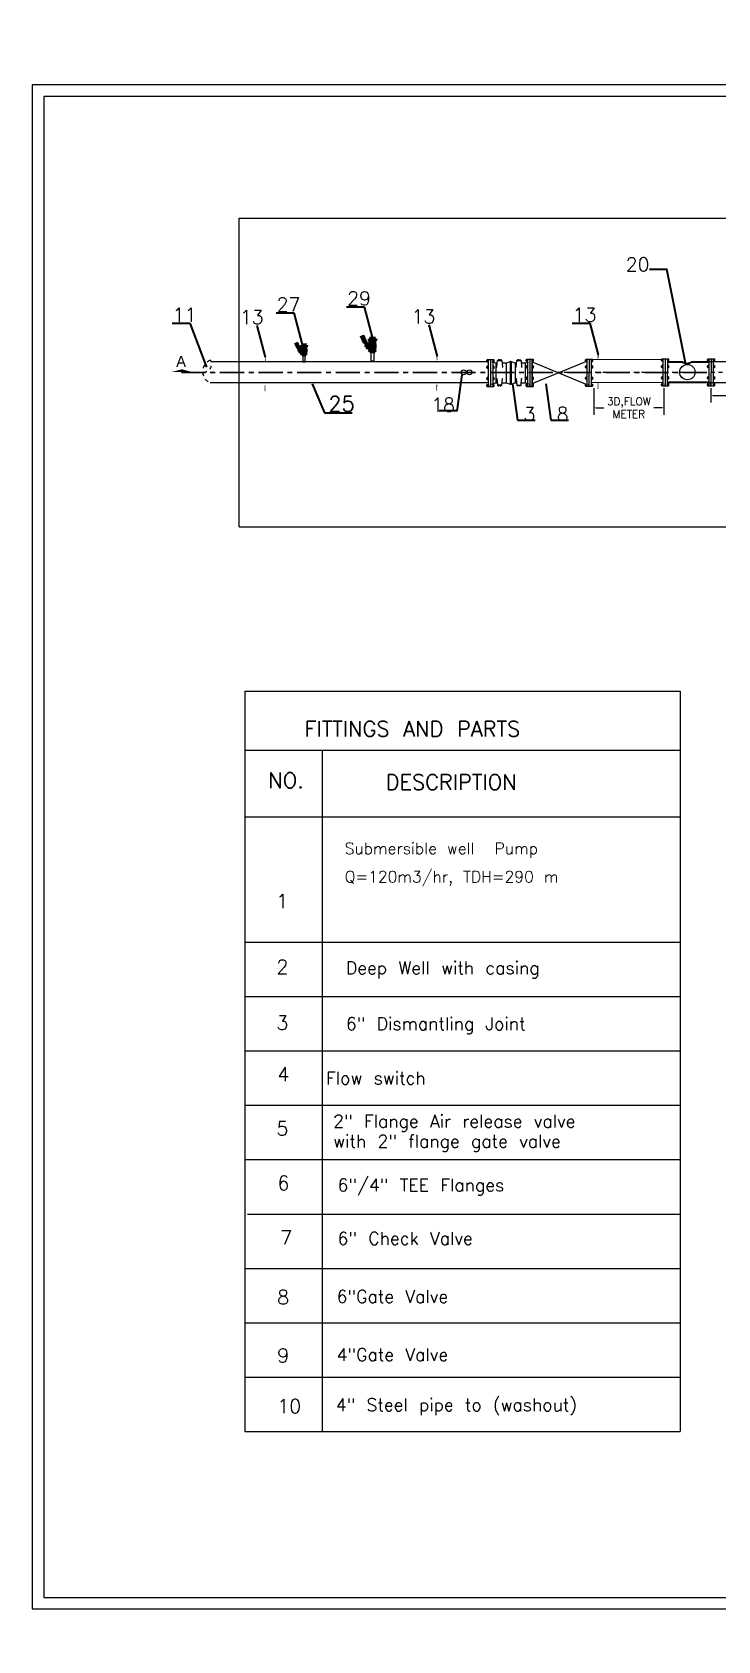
# Model space of a CAD drawing. Header units: inches. Extents: x 191440 to 383551, y 141411 to 284946.
# Drawn here: x 191647.35 to 191665.11, y 141573.4 to 141615.09 of the extents above; entities that cross this region are included whole.
import ezdxf

# ---------------------------------------------------------------- set-up
doc = ezdxf.new("R2010")
doc.units = ezdxf.units.IN
doc.header["$MEASUREMENT"] = 0
doc.header["$PDMODE"] = 3
doc.header["$PDSIZE"] = 0.1
for name, pattern in [('AUSGEZOGEN', [0]), ('CENTER', [2, 1.25, -0.25, 0.25, -0.25]), ('DASHDOT', [1, 0.5, -0.25, 0, -0.25]), ('DGN Style 3', [426.72, 304.8, -121.92]), ('HIDDEN', [9.525, 6.35, -3.175])]:
    doc.linetypes.add(name, pattern=pattern)
for name, color, linetype in [('ARMATURE', 2, 'Continuous'), ('PIPE', 7, 'AUSGEZOGEN'), ('Sanitary', 6, 'Continuous'), ('VP', 7, 'Continuous')]:
    doc.layers.add(name, color=color, linetype=linetype)
for name, color, linetype, lineweight in [('P', 250, 'Continuous', 100), ('P-TW', 5, 'Continuous', 35), ('PIPING', 40, 'Continuous', 30), ('WB-SJ3-M-SECTA - P-TW', 7, 'Continuous', 35)]:
    doc.layers.add(name, color=color, linetype=linetype, lineweight=lineweight)
doc.styles.add('ROMANS', font='romans', dxfattribs={"height": 1})
doc.styles.add('SHAHER', font='simpfxo.ttf', dxfattribs={"height": 3.175})
doc.styles.get("Standard").update_dxf_attribs({"font": 'txt.shx', "height": 0.2})
doc.dimstyles.new('osama', dxfattribs={"dimtxt": 50, "dimasz": 45, "dimexe": 0.18, "dimexo": 0.0625, "dimgap": 0.2, "dimtad": 0, "dimdec": 0, "dimzin": 0, "dimdsep": 46, "dimtxsty": 'ROMANS', "dimcen": 0, "dimse1": 1, "dimse2": 1, "dimclrd": 3, "dimclre": 3, "dimclrt": 5, "dimadec": 0, "dimazin": 0, "dimtfac": 0.6, "dimtdec": 0, "dimtmove": 2, "dimatfit": 3, "dimfxl": 1, "dimtolj": 1, "dimtzin": 0, "dimarcsym": 0})
doc.dimstyles.get("Standard").update_dxf_attribs({"dimtxt": 0.18, "dimasz": 0.18, "dimexe": 0.18, "dimexo": 0.0625, "dimgap": 0.09, "dimtad": 0, "dimtih": 1, "dimtoh": 1, "dimdec": 4, "dimzin": 0, "dimdsep": 46, "dimtxsty": 'Standard', "dimcen": 0.09, "dimadec": 0, "dimazin": 0, "dimtfac": 1, "dimtdec": 4, "dimtofl": 0, "dimtmove": 0, "dimatfit": 3, "dimfxl": 1, "dimtolj": 1, "dimtzin": 0, "dimarcsym": 0})

# ---------------------------------------------------------------- blocks, each defined once
blk = doc.blocks.new('FLANGE')
h = blk.add_hatch(color=256)
h.dxf.hatch_style = 1
h.paths.add_polyline_path([(2834.857, 2262.325), (2834.864, 2262.325), (2834.864, 2262.318), (2834.857, 2262.318)])
h.paths.add_polyline_path([(2834.857, 2262.273), (2834.857, 2262.28), (2834.864, 2262.28), (2834.864, 2262.273)])
h.paths.add_polyline_path([(2834.857, 2262.393), (2834.857, 2262.4), (2834.864, 2262.4), (2834.864, 2262.393)])
h.paths.add_polyline_path([(2834.857, 2262.438), (2834.857, 2262.445), (2834.864, 2262.445), (2834.864, 2262.438)])
h = blk.add_hatch(color=256)
h.dxf.hatch_style = 1
h.paths.add_polyline_path([(2834.894, 2262.269), (2834.894, 2262.273), (2834.902, 2262.273), (2834.902, 2262.269)])
h.paths.add_polyline_path([(2834.894, 2262.28), (2834.894, 2262.284), (2834.902, 2262.284), (2834.902, 2262.28)])
h.paths.add_polyline_path([(2834.894, 2262.314), (2834.894, 2262.318), (2834.902, 2262.318), (2834.902, 2262.314)])
h.paths.add_polyline_path([(2834.902, 2262.329), (2834.902, 2262.325), (2834.894, 2262.325), (2834.894, 2262.329)])
h.paths.add_polyline_path([(2834.902, 2262.393), (2834.902, 2262.389), (2834.894, 2262.389), (2834.894, 2262.393)])
h.paths.add_polyline_path([(2834.894, 2262.4), (2834.894, 2262.404), (2834.902, 2262.404), (2834.902, 2262.4)])
h.paths.add_polyline_path([(2834.902, 2262.438), (2834.902, 2262.434), (2834.894, 2262.434), (2834.894, 2262.438)])
h.paths.add_polyline_path([(2834.902, 2262.449), (2834.902, 2262.445), (2834.894, 2262.445), (2834.894, 2262.449)])
for p, q in [((2834.853, 2262.445), (2834.853, 2262.438)), ((2834.853, 2262.445), (2834.864, 2262.445)), ((2834.853, 2262.438), (2834.864, 2262.438)), ((2834.853, 2262.4), (2834.853, 2262.393)), ((2834.864, 2262.4), (2834.853, 2262.4)), ((2834.864, 2262.393), (2834.853, 2262.393)), ((2834.857, 2262.449), (2834.857, 2262.434)), ((2834.857, 2262.449), (2834.864, 2262.449)), ((2834.857, 2262.434), (2834.864, 2262.434)), ((2834.857, 2262.404), (2834.857, 2262.389)), ((2834.864, 2262.404), (2834.857, 2262.404)), ((2834.864, 2262.389), (2834.857, 2262.389)), ((2834.864, 2262.449), (2834.864, 2262.269)), ((2834.864, 2262.449), (2834.879, 2262.449)), ((2834.879, 2262.449), (2834.879, 2262.269)), ((2834.879, 2262.449), (2834.879, 2262.269)), ((2834.879, 2262.449), (2834.894, 2262.449)), ((2834.894, 2262.449), (2834.894, 2262.269)), ((2834.894, 2262.449), (2834.902, 2262.449)), ((2834.894, 2262.445), (2834.902, 2262.445)), ((2834.894, 2262.438), (2834.902, 2262.438)), ((2834.894, 2262.434), (2834.902, 2262.434)), ((2834.902, 2262.404), (2834.894, 2262.404)), ((2834.902, 2262.4), (2834.894, 2262.4)), ((2834.902, 2262.393), (2834.894, 2262.393)), ((2834.902, 2262.389), (2834.894, 2262.389)), ((2834.902, 2262.449), (2834.902, 2262.434)), ((2834.902, 2262.404), (2834.902, 2262.389)), ((2834.853, 2262.325), (2834.853, 2262.318)), ((2834.864, 2262.325), (2834.853, 2262.325)), ((2834.864, 2262.318), (2834.853, 2262.318)), ((2834.853, 2262.28), (2834.853, 2262.273)), ((2834.853, 2262.28), (2834.864, 2262.28)), ((2834.853, 2262.273), (2834.864, 2262.273)), ((2834.857, 2262.329), (2834.857, 2262.314)), ((2834.864, 2262.329), (2834.857, 2262.329)), ((2834.864, 2262.314), (2834.857, 2262.314)), ((2834.857, 2262.284), (2834.857, 2262.269)), ((2834.857, 2262.284), (2834.864, 2262.284)), ((2834.857, 2262.269), (2834.864, 2262.269)), ((2834.864, 2262.269), (2834.879, 2262.269)), ((2834.879, 2262.269), (2834.879, 2262.284)), ((2834.879, 2262.269), (2834.894, 2262.269)), ((2834.902, 2262.329), (2834.894, 2262.329)), ((2834.902, 2262.325), (2834.894, 2262.325)), ((2834.902, 2262.318), (2834.894, 2262.318)), ((2834.902, 2262.314), (2834.894, 2262.314)), ((2834.894, 2262.284), (2834.902, 2262.284)), ((2834.894, 2262.28), (2834.902, 2262.28)), ((2834.894, 2262.273), (2834.902, 2262.273)), ((2834.894, 2262.269), (2834.902, 2262.269)), ((2834.902, 2262.329), (2834.902, 2262.314)), ((2834.902, 2262.284), (2834.902, 2262.269))]:
    blk.add_line(p, q)
blk = doc.blocks.new('*D22')
at = {"color": 0, "lineweight": -2, "transparency": 16777216}
for p, q in [((191664.931, 141605.861), (191664.931, 141605.494)), ((191664.981, 141605.674), (191665.577, 141605.674)), ((191667.473, 141605.674), (191666.877, 141605.674)), ((191667.523, 141605.641), (191667.523, 141605.494))]:
    blk.add_line(p, q, dxfattribs=at)
at = {"color": 0, "transparency": 16777216}
for points in [[(191664.981, 141605.683), (191664.981, 141605.666), (191664.931, 141605.674)], [(191667.473, 141605.683), (191667.473, 141605.666), (191667.523, 141605.674)]]:
    blk.add_solid(points, dxfattribs=at)
at = {"layer": 'Defpoints', "color": 0, "transparency": 16777216}
for p in [(191664.931, 141605.923, -1587.072), (191667.523, 141605.703), (191667.523, 141605.674)]:
    blk.add_point(p, dxfattribs=at)
at = {"color": 0, "transparency": 16777216, "insert": (191666.227, 141605.674), "char_height": 0.2, "attachment_point": 5}
blk.add_mtext('\\A1;5D,FLOW \\PMETER', dxfattribs=at)
blk = doc.blocks.new('*D23')
at = {"color": 0, "lineweight": -2, "transparency": 16777216}
for p, q in [((191661.898, 141605.861), (191661.898, 141605.175)), ((191663.718, 141605.861), (191663.718, 141605.175)), ((191661.948, 141605.355), (191662.158, 141605.355)), ((191663.668, 141605.355), (191663.458, 141605.355))]:
    blk.add_line(p, q, dxfattribs=at)
at = {"color": 0, "transparency": 16777216}
for points in [[(191661.948, 141605.363), (191661.948, 141605.347), (191661.898, 141605.355)], [(191663.668, 141605.363), (191663.668, 141605.347), (191663.718, 141605.355)]]:
    blk.add_solid(points, dxfattribs=at)
at = {"layer": 'Defpoints', "color": 0, "transparency": 16777216}
for p in [(191661.898, 141605.923, -1587.072), (191663.718, 141605.923, -1587.072), (191663.718, 141605.355)]:
    blk.add_point(p, dxfattribs=at)
at = {"color": 0, "transparency": 16777216, "insert": (191662.808, 141605.355), "char_height": 0.2, "attachment_point": 5}
blk.add_mtext('\\A1;3D,FLOW\\PMETER', dxfattribs=at)

msp = doc.modelspace()

# ---------------------------------------------------------------- linework, layer by layer
at = {"color": 132}
for p, q in [((191659.28262, 141606.58186, -3174.144), (191659.28202, 141605.92437, -3174.144)), ((191659.28262, 141606.58186, -3174.144), (191659.28202, 141605.92437, -3174.144)), ((191660.29906, 141606.58902, -3174.144), (191660.29845, 141605.93153, -3174.144)), ((191660.29906, 141606.58902, -3174.144), (191660.29845, 141605.93153, -3174.144))]:
    msp.add_line(p, q, dxfattribs=at)
for p, q in [((191660.2985, 141605.9796, -3174.144), (191661.71799, 141606.56481, -3174.144)), ((191660.2985, 141606.54594, -3174.144), (191661.71799, 141605.96072, -3174.144)), ((191652.85601, 141598.00621), (191664.14119, 141598.00717)), ((191652.85601, 141598.00621), (191652.85601, 141578.82103)), ((191664.14119, 141598.00717), (191664.14119, 141578.82103)), ((191652.85601, 141596.48049), (191664.14119, 141596.48049)), ((191654.86162, 141596.48049), (191654.86162, 141578.82103)), ((191652.85601, 141594.754), (191664.14119, 141594.754)), ((191652.85601, 141592.06493), (191652.85601, 141578.82103)), ((191652.85601, 141591.50951), (191664.14119, 141591.50951)), ((191652.87012, 141590.09968), (191664.14119, 141590.09968)), ((191652.85601, 141588.68985), (191664.14119, 141588.68985)), ((191652.85601, 141587.28002), (191664.14119, 141587.28002)), ((191652.85601, 141585.87018), (191664.14119, 141585.87018)), ((191652.92655, 141584.46035), (191664.14119, 141584.46035)), ((191652.85601, 141583.05052), (191664.14119, 141583.05052)), ((191652.85601, 141581.64069), (191664.14119, 141581.64069)), ((191652.85601, 141580.23086), (191664.14119, 141580.23086)), ((191652.85601, 141578.82103), (191664.14119, 141578.82103))]:
    msp.add_line(p, q)
at = {"linetype": 'DASHDOT', "ltscale": 0.1}
msp.add_line((191661.13267, 141606.27733, -3174.144), (191667.52129, 141606.27733, -3174.144), dxfattribs=at)
msp.add_lwpolyline([(191704.84572, 141613.72494), (191647.34572, 141613.72494), (191647.34572, 141574.22494), (191704.84572, 141574.22494), (191704.84572, 141613.72494)])
msp.add_lwpolyline([(191704.54572, 141613.42494), (191647.64572, 141613.42494), (191647.64572, 141574.52494), (191704.54572, 141574.52494)], close=True)
at = {"color": 5, "elevation": -921.00529}
for points in [[(191659.1653, 141606.54708), (191651.98448, 141606.54373)], [(191667.52129, 141606.54708), (191664.56995, 141606.54708)], [(191659.1653, 141606.00224), (191651.96214, 141606.00224)], [(191667.52129, 141606.00224), (191664.56962, 141606.00224)]]:
    msp.add_lwpolyline(points, dxfattribs=at)
at = {"color": 4, "linetype": 'HIDDEN', "ltscale": 0.1, "const_width": 0.02, "elevation": 1587.072}
for points in [[(191653.38513, 141606.56405), (191653.38739, 141606.71664)], [(191657.8347, 141606.58087), (191657.83697, 141606.73345)], [(191662.01082, 141606.62469), (191662.01308, 141606.77728)]]:
    msp.add_lwpolyline(points, dxfattribs=at)
at = {"color": 4, "linetype": 'HIDDEN', "ltscale": 0.1, "const_width": 0.02}
for points in [[(191653.37936, 141605.78296), (191653.38163, 141605.93554)], [(191657.82894, 141605.79977), (191657.83121, 141605.95236)], [(191662.00505, 141605.8436), (191662.00732, 141605.99619)]]:
    msp.add_lwpolyline(points, dxfattribs=at)
for centre, radius in [((191658.52668, 141606.27158, -1587.072), 0.064), ((191658.67922, 141606.27158, -1587.072), 0.064), ((191664.32494, 141606.27864, -3174.144), 0.19929)]:
    msp.add_circle(centre, radius)
at = {"color": 252, "linetype": 'HIDDEN', "ltscale": 0.01}
for centre, radius, start, end in [((191652.07357, 141606.29385, -921.00529), 0.31218, 109.208308, 249.08724), ((191651.78635, 141606.48746, -921.00529), 0.21044, 265.640449, 28.740685)]:
    msp.add_arc(centre, radius, start, end, dxfattribs=at)
at = {"layer": 'ARMATURE', "color": 1}
for p, q in [((191659.36457, 141606.51081, -3174.144), (191659.36411, 141606.01146, -3174.144)), ((191659.62507, 141606.51057, -3174.144), (191659.62461, 141606.01122, -3174.144)), ((191659.86166, 141606.51035, -3174.144), (191659.86121, 141606.011, -3174.144)), ((191660.12217, 141606.51012, -3174.144), (191660.12171, 141606.01076, -3174.144))]:
    msp.add_line(p, q, dxfattribs=at)
at = {"layer": 'ARMATURE', "color": 1, "elevation": -3174.144}
for points in [[(191659.25761, 141606.55384), (191659.35588, 141606.5233, 0.06554346), (191659.37343, 141606.52097), (191659.39951, 141606.52095, 0.06554346)], [(191659.37917, 141606.40799, 0.38887873), (191659.39043, 141606.41829), (191659.4045, 141606.57743), (191659.51748, 141606.57733), (191659.53125, 141606.41816, 0.38887873), (191659.5425, 141606.40784)], [(191659.44148, 141606.58869), (191659.44149, 141606.59569, 0.17157288), (191659.43081, 141606.5957), (191659.43081, 141606.5887)], [(191659.48052, 141606.58866), (191659.48052, 141606.59565, -0.17157288), (191659.4912, 141606.59564), (191659.49119, 141606.58865)], [(191659.52237, 141606.52083), (191659.61623, 141606.52075, 0.06554346), (191659.63378, 141606.52304), (191659.73211, 141606.5534)], [(191659.7547, 141606.55338), (191659.85298, 141606.52284, 0.06554346), (191659.87052, 141606.52051), (191659.8966, 141606.52049, 0.06554346)], [(191659.87626, 141606.40753, 0.38887873), (191659.88753, 141606.41784), (191659.9016, 141606.57697), (191660.01457, 141606.57687), (191660.02835, 141606.41771, 0.38887873), (191660.03959, 141606.40738)], [(191659.93858, 141606.58824), (191659.93858, 141606.59523, 0.17157288), (191659.92791, 141606.59524), (191659.9279, 141606.58825)], [(191659.97761, 141606.5882), (191659.97762, 141606.59519, -0.17157288), (191659.98829, 141606.59518), (191659.98829, 141606.58819)], [(191660.01946, 141606.52038), (191660.11333, 141606.52029, 0.06554346), (191660.13087, 141606.52259), (191660.2066, 141606.5428)], [(191659.25707, 141605.96862), (191659.3554, 141605.99899, -0.06554346), (191659.37295, 141606.00128), (191659.39903, 141606.00126, -0.06554346)], [(191659.3789, 141606.11425, -0.38887873), (191659.39014, 141606.10393), (191659.40392, 141605.94476), (191659.5169, 141605.94466), (191659.53097, 141606.1038, -0.38887873), (191659.54223, 141606.1141)], [(191659.44088, 141605.93343), (191659.44088, 141605.92644, -0.17157288), (191659.4302, 141605.92645), (191659.43021, 141605.93344)], [(191659.47992, 141605.9334), (191659.47991, 141605.9264, 0.17157288), (191659.49059, 141605.92639), (191659.49059, 141605.93339)], [(191659.52189, 141606.00114), (191659.61576, 141606.00106, -0.06554346), (191659.6333, 141605.99873), (191659.73157, 141605.96819)], [(191659.75417, 141605.96817), (191659.8525, 141605.99853, -0.06554346), (191659.87004, 141606.00082), (191659.89613, 141606.0008, -0.06554346)], [(191659.87599, 141606.1138, -0.38887873), (191659.88724, 141606.10347), (191659.90102, 141605.94431), (191660.01399, 141605.94421), (191660.02806, 141606.10334, -0.38887873), (191660.03933, 141606.11365)], [(191659.93798, 141605.93298), (191659.93797, 141605.92598, -0.17157288), (191659.92729, 141605.92599), (191659.9273, 141605.93299)], [(191659.97701, 141605.93294), (191659.977, 141605.92595, 0.17157288), (191659.98768, 141605.92594), (191659.98769, 141605.93293)], [(191660.01899, 141606.00069), (191660.11285, 141606.0006, -0.06554346), (191660.13039, 141605.99828), (191660.20608, 141605.97792)]]:
    msp.add_lwpolyline(points, format="xyb", dxfattribs=at)
for points in [[(191659.41354, 141606.57968), (191659.50844, 141606.57959), (191659.50845, 141606.58863), (191659.41355, 141606.58872)], [(191659.44682, 141606.58869), (191659.44683, 141606.59568), (191659.44544, 141606.5966), (191659.42686, 141606.59662), (191659.42547, 141606.5957), (191659.42547, 141606.58871)], [(191659.47518, 141606.58866), (191659.47518, 141606.59565), (191659.47657, 141606.59657), (191659.49515, 141606.59655), (191659.49654, 141606.59564), (191659.49653, 141606.58864)], [(191659.91064, 141606.57923), (191660.00554, 141606.57914), (191660.00554, 141606.58818), (191659.91064, 141606.58826)], [(191659.94392, 141606.58823), (191659.94392, 141606.59523), (191659.94253, 141606.59614), (191659.92396, 141606.59616), (191659.92257, 141606.59524), (191659.92256, 141606.58825)], [(191659.97227, 141606.58821), (191659.97228, 141606.5952), (191659.97367, 141606.59611), (191659.99224, 141606.5961), (191659.99363, 141606.59518), (191659.99362, 141606.58819)], [(191659.41296, 141605.9425), (191659.50786, 141605.94241), (191659.50785, 141605.93337), (191659.41295, 141605.93346)], [(191659.44622, 141605.93343), (191659.44621, 141605.92644), (191659.44483, 141605.92552), (191659.42625, 141605.92554), (191659.42486, 141605.92645), (191659.42487, 141605.93345)], [(191659.47458, 141605.9334), (191659.47457, 141605.92641), (191659.47596, 141605.92549), (191659.49453, 141605.92548), (191659.49592, 141605.92639), (191659.49593, 141605.93338)], [(191659.91005, 141605.94204), (191660.00495, 141605.94195), (191660.00494, 141605.93292), (191659.91004, 141605.933)], [(191659.94331, 141605.93297), (191659.94331, 141605.92598), (191659.94192, 141605.92507), (191659.92334, 141605.92508), (191659.92196, 141605.926), (191659.92196, 141605.93299)], [(191659.97167, 141605.93295), (191659.97167, 141605.92595), (191659.97305, 141605.92504), (191659.99163, 141605.92502), (191659.99302, 141605.92593), (191659.99302, 141605.93293)]]:
    msp.add_lwpolyline(points, close=True, dxfattribs=at)
for points in [[(191659.74342, 141606.56469), (191659.73211, 141606.5534), (191659.73157, 141605.96819), (191659.74286, 141605.95688)], [(191659.74342, 141606.56469), (191659.7547, 141606.55338), (191659.75417, 141605.96817), (191659.74286, 141605.95688)]]:
    msp.add_lwpolyline(points, dxfattribs=at)
at = {"layer": 'ARMATURE', "color": 1}
for centre, radius, start, end in [((191659.42484, 141606.57741, -3174.144), 0.00226, 359.947501, 89.947501), ((191659.42814, 141606.59227, -3174.144), 0.00435, 52.06306, 127.831943), ((191659.44415, 141606.59225, -3174.144), 0.00435, 52.06306, 127.831943), ((191659.47785, 141606.59222, -3174.144), 0.00435, 52.06306, 127.831943), ((191659.49386, 141606.59221, -3174.144), 0.00435, 52.06306, 127.831943), ((191659.49714, 141606.57734, -3174.144), 0.00226, 89.947501, 179.947501), ((191659.92193, 141606.57696, -3174.144), 0.00226, 359.947501, 89.947501), ((191659.92523, 141606.59181, -3174.144), 0.00435, 52.06306, 127.831943), ((191659.94125, 141606.5918, -3174.144), 0.00435, 52.06306, 127.831943), ((191659.97494, 141606.59177, -3174.144), 0.00435, 52.06306, 127.831943), ((191659.99096, 141606.59175, -3174.144), 0.00435, 52.06306, 127.831943), ((191659.99424, 141606.57689, -3174.144), 0.00226, 89.947501, 179.947501), ((191659.42426, 141605.94475, -3174.144), 0.00226, 269.947501, 359.947501), ((191659.42753, 141605.92988, -3174.144), 0.00435, 232.06306, 307.831943), ((191659.44355, 141605.92987, -3174.144), 0.00435, 232.06306, 307.831943), ((191659.47724, 141605.92984, -3174.144), 0.00435, 232.06306, 307.831943), ((191659.49326, 141605.92982, -3174.144), 0.00435, 232.06306, 307.831943), ((191659.49656, 141605.94468, -3174.144), 0.00226, 179.947501, 269.947501), ((191659.92135, 141605.94429, -3174.144), 0.00226, 269.947501, 359.947501), ((191659.92463, 141605.92943, -3174.144), 0.00435, 232.06306, 307.831943), ((191659.94064, 141605.92941, -3174.144), 0.00435, 232.06306, 307.831943), ((191659.97434, 141605.92938, -3174.144), 0.00435, 232.06306, 307.831943), ((191659.99035, 141605.92937, -3174.144), 0.00435, 232.06306, 307.831943), ((191659.99366, 141605.94422, -3174.144), 0.00226, 179.947501, 269.947501)]:
    msp.add_arc(centre, radius, start, end, dxfattribs=at)
at = {"layer": 'P', "color": 6, "linetype": 'Continuous'}
for p, q in [((191654.24072, 141606.90466, 460.50265), (191654.18212, 141607.03667, 460.50265)), ((191654.25139, 141606.9094, 460.50265), (191654.1928, 141607.04141, 460.50265)), ((191654.32892, 141606.97865, 460.50265), (191654.45052, 141606.97865, 460.50265)), ((191654.33132, 141606.97393, 460.50265), (191654.33132, 141606.96475, 460.50265)), ((191654.33424, 141606.96183, 460.50265), (191654.33618, 141606.96183, 460.50265)), ((191654.33618, 141606.96183, 460.50265), (191654.33618, 141606.95529, 460.50265)), ((191654.33618, 141606.96183, 460.50265), (191654.4452, 141606.96183, 460.50265)), ((191654.4452, 141606.96183, 460.50265), (191654.44325, 141606.96183, 460.50265)), ((191654.44325, 141606.96183, 460.50265), (191654.44325, 141606.95529, 460.50265)), ((191654.44812, 141606.97393, 460.50265), (191654.44812, 141606.96475, 460.50265)), ((191655.96565, 141607.04802), (191655.88753, 141607.22403)), ((191655.97989, 141607.05434), (191655.90177, 141607.23035)), ((191655.97989, 141607.05434), (191655.96565, 141607.04802)), ((191656.02262, 141606.99153), (191655.97121, 141607.04714)), ((191656.02834, 141606.99681), (191655.97653, 141607.05285)), ((191656.00859, 141606.97148), (191656.02676, 141606.97148)), ((191656.00859, 141606.93774), (191656.00859, 141606.97148)), ((191656.02676, 141606.95461), (191656.00859, 141606.95461)), ((191656.02676, 141606.97148), (191656.02676, 141606.98096)), ((191656.02676, 141606.97148), (191656.02676, 141606.93774)), ((191656.03455, 141606.98096), (191656.0605, 141606.98096)), ((191656.03455, 141606.92784), (191656.03455, 141606.98096)), ((191656.0605, 141606.98705), (191656.0605, 141606.98096)), ((191656.0605, 141606.98705), (191656.10333, 141606.98705)), ((191656.0605, 141606.92216), (191656.0605, 141606.98096)), ((191656.08325, 141607.14668), (191656.24539, 141607.14668)), ((191656.08646, 141607.14038), (191656.08646, 141607.12814)), ((191656.09035, 141607.12424), (191656.09295, 141607.12424)), ((191656.09295, 141607.12424), (191656.09295, 141607.11553)), ((191656.09295, 141607.12424), (191656.2383, 141607.12424)), ((191656.10073, 141607.10775), (191656.12409, 141607.10775)), ((191656.12409, 141607.09197), (191656.10592, 141607.09197)), ((191656.10592, 141607.0712), (191656.10592, 141607.09197)), ((191656.12409, 141607.0712), (191656.10592, 141607.0712)), ((191656.10592, 141606.98965), (191656.10592, 141607.00911)), ((191656.10592, 141607.00911), (191656.11241, 141607.00911)), ((191656.12409, 141607.05583), (191656.11241, 141607.05583)), ((191656.11241, 141607.00911), (191656.11241, 141607.05583)), ((191656.11241, 141607.00911), (191656.21623, 141607.00911)), ((191656.11241, 141606.99354), (191656.2183, 141606.99354)), ((191656.12409, 141607.09197), (191656.12409, 141607.10775)), ((191656.20455, 141607.09197), (191656.12409, 141607.09197)), ((191656.12409, 141607.05583), (191656.12409, 141607.0712)), ((191656.20455, 141607.0712), (191656.12409, 141607.0712)), ((191656.12409, 141607.05583), (191656.20455, 141607.05583)), ((191656.12539, 141607.10775), (191656.20455, 141607.10775)), ((191656.13318, 141607.0712), (191656.13318, 141607.09197)), ((191656.16432, 141607.05583), (191656.16432, 141607.00911)), ((191656.19547, 141607.0712), (191656.19547, 141607.09197)), ((191656.20455, 141607.09197), (191656.20455, 141607.10775)), ((191656.22791, 141607.10775), (191656.20455, 141607.10775)), ((191656.20455, 141607.09197), (191656.22272, 141607.09197)), ((191656.20455, 141607.05583), (191656.20455, 141607.0712)), ((191656.20455, 141607.0712), (191656.22272, 141607.0712)), ((191656.21623, 141607.05583), (191656.20455, 141607.05583)), ((191656.21623, 141607.00911), (191656.21623, 141607.05583)), ((191656.22272, 141607.00911), (191656.21623, 141607.00911)), ((191656.22272, 141607.0712), (191656.22272, 141607.09197)), ((191656.22272, 141606.9001), (191656.22272, 141607.00911)), ((191656.2383, 141607.12424), (191656.2357, 141607.12424)), ((191656.2357, 141607.12424), (191656.2357, 141607.11553)), ((191656.24219, 141607.14038), (191656.24219, 141607.12814)), ((191654.25139, 141606.9094, 460.50265), (191654.24072, 141606.90466, 460.50265)), ((191654.28344, 141606.86229, 460.50265), (191654.24488, 141606.904, 460.50265)), ((191654.28773, 141606.86626, 460.50265), (191654.24887, 141606.90828, 460.50265)), ((191654.27292, 141606.84725, 460.50265), (191654.28654, 141606.84725, 460.50265)), ((191654.27292, 141606.82195, 460.50265), (191654.27292, 141606.84725, 460.50265)), ((191654.28654, 141606.8346, 460.50265), (191654.27292, 141606.8346, 460.50265)), ((191654.27292, 141606.82195, 460.50265), (191654.28654, 141606.82195, 460.50265)), ((191654.28654, 141606.84725, 460.50265), (191654.28654, 141606.85436, 460.50265)), ((191654.28654, 141606.84725, 460.50265), (191654.28654, 141606.82195, 460.50265)), ((191654.28654, 141606.81453, 460.50265), (191654.28654, 141606.82195, 460.50265)), ((191654.29238, 141606.85436, 460.50265), (191654.31185, 141606.85436, 460.50265)), ((191654.29238, 141606.81453, 460.50265), (191654.29238, 141606.85436, 460.50265)), ((191654.29238, 141606.81414, 460.50265), (191654.31185, 141606.81414, 460.50265)), ((191654.2992, 141606.80771, 460.50265), (191654.32258, 141606.80771, 460.50265)), ((191654.2992, 141606.80187, 460.50265), (191654.32258, 141606.80187, 460.50265)), ((191654.31185, 141606.85893, 460.50265), (191654.31185, 141606.85436, 460.50265)), ((191654.31185, 141606.85893, 460.50265), (191654.34397, 141606.85893, 460.50265)), ((191654.31185, 141606.81027, 460.50265), (191654.31185, 141606.85436, 460.50265)), ((191654.31185, 141606.81027, 460.50265), (191654.32258, 141606.81027, 460.50265)), ((191654.34397, 141606.81027, 460.50265), (191654.32258, 141606.81027, 460.50265)), ((191654.32258, 141606.80187, 460.50265), (191654.32258, 141606.80771, 460.50265)), ((191654.34202, 141606.94945, 460.50265), (191654.35954, 141606.94945, 460.50265)), ((191654.35954, 141606.93762, 460.50265), (191654.34592, 141606.93762, 460.50265)), ((191654.34592, 141606.92205, 460.50265), (191654.34592, 141606.93762, 460.50265)), ((191654.35954, 141606.92205, 460.50265), (191654.34592, 141606.92205, 460.50265)), ((191654.34592, 141606.86088, 460.50265), (191654.34592, 141606.87548, 460.50265)), ((191654.34592, 141606.87548, 460.50265), (191654.35078, 141606.87548, 460.50265)), ((191654.34592, 141606.79372, 460.50265), (191654.34592, 141606.80832, 460.50265)), ((191654.35078, 141606.79372, 460.50265), (191654.34592, 141606.79372, 460.50265)), ((191654.35954, 141606.747, 460.50265), (191654.34592, 141606.747, 460.50265)), ((191654.34592, 141606.73143, 460.50265), (191654.34592, 141606.747, 460.50265)), ((191654.35954, 141606.73143, 460.50265), (191654.34592, 141606.73143, 460.50265)), ((191654.35954, 141606.91052, 460.50265), (191654.35078, 141606.91052, 460.50265)), ((191654.35078, 141606.87548, 460.50265), (191654.35078, 141606.91052, 460.50265)), ((191654.35078, 141606.87548, 460.50265), (191654.42865, 141606.87548, 460.50265)), ((191654.35078, 141606.8638, 460.50265), (191654.4302, 141606.8638, 460.50265)), ((191654.42941, 141606.8054, 460.50265), (191654.35078, 141606.8054, 460.50265)), ((191654.35078, 141606.75868, 460.50265), (191654.35078, 141606.79372, 460.50265)), ((191654.42865, 141606.79372, 460.50265), (191654.35078, 141606.79372, 460.50265)), ((191654.35954, 141606.75868, 460.50265), (191654.35078, 141606.75868, 460.50265)), ((191654.35954, 141606.93762, 460.50265), (191654.35954, 141606.94945, 460.50265)), ((191654.41989, 141606.93762, 460.50265), (191654.35954, 141606.93762, 460.50265)), ((191654.35954, 141606.91052, 460.50265), (191654.35954, 141606.92205, 460.50265)), ((191654.41989, 141606.92205, 460.50265), (191654.35954, 141606.92205, 460.50265)), ((191654.35954, 141606.91052, 460.50265), (191654.41989, 141606.91052, 460.50265)), ((191654.35954, 141606.75868, 460.50265), (191654.41989, 141606.75868, 460.50265)), ((191654.35954, 141606.747, 460.50265), (191654.35954, 141606.75868, 460.50265)), ((191654.41989, 141606.747, 460.50265), (191654.35954, 141606.747, 460.50265)), ((191654.35954, 141606.71391, 460.50265), (191654.35954, 141606.73143, 460.50265)), ((191654.41989, 141606.73143, 460.50265), (191654.35954, 141606.73143, 460.50265)), ((191654.36052, 141606.94945, 460.50265), (191654.41989, 141606.94945, 460.50265)), ((191654.36636, 141606.92205, 460.50265), (191654.36636, 141606.93762, 460.50265)), ((191654.36636, 141606.73143, 460.50265), (191654.36636, 141606.747, 460.50265)), ((191654.38972, 141606.91052, 460.50265), (191654.38972, 141606.87548, 460.50265)), ((191654.38972, 141606.79372, 460.50265), (191654.38972, 141606.75868, 460.50265)), ((191654.41308, 141606.92205, 460.50265), (191654.41308, 141606.93762, 460.50265)), ((191654.41308, 141606.73143, 460.50265), (191654.41308, 141606.747, 460.50265)), ((191654.41989, 141606.93762, 460.50265), (191654.41989, 141606.94945, 460.50265)), ((191654.43741, 141606.94945, 460.50265), (191654.41989, 141606.94945, 460.50265)), ((191654.41989, 141606.93762, 460.50265), (191654.43352, 141606.93762, 460.50265)), ((191654.41989, 141606.91052, 460.50265), (191654.41989, 141606.92205, 460.50265)), ((191654.41989, 141606.92205, 460.50265), (191654.43352, 141606.92205, 460.50265)), ((191654.42865, 141606.91052, 460.50265), (191654.41989, 141606.91052, 460.50265)), ((191654.41989, 141606.75868, 460.50265), (191654.42865, 141606.75868, 460.50265)), ((191654.41989, 141606.747, 460.50265), (191654.41989, 141606.75868, 460.50265)), ((191654.41989, 141606.747, 460.50265), (191654.43352, 141606.747, 460.50265)), ((191654.41989, 141606.71391, 460.50265), (191654.41989, 141606.73143, 460.50265)), ((191654.41989, 141606.73143, 460.50265), (191654.43352, 141606.73143, 460.50265)), ((191654.42865, 141606.87548, 460.50265), (191654.42865, 141606.91052, 460.50265)), ((191654.43352, 141606.87548, 460.50265), (191654.42865, 141606.87548, 460.50265)), ((191654.42865, 141606.75868, 460.50265), (191654.42865, 141606.79372, 460.50265)), ((191654.42865, 141606.79372, 460.50265), (191654.43352, 141606.79372, 460.50265)), ((191654.43352, 141606.92205, 460.50265), (191654.43352, 141606.93762, 460.50265)), ((191654.43352, 141606.79372, 460.50265), (191654.43352, 141606.87548, 460.50265)), ((191654.43352, 141606.73143, 460.50265), (191654.43352, 141606.747, 460.50265)), ((191656.00859, 141606.93774), (191656.02676, 141606.93774)), ((191656.02676, 141606.92784), (191656.02676, 141606.93774)), ((191656.03455, 141606.92733), (191656.0605, 141606.92733)), ((191656.04363, 141606.91876), (191656.0748, 141606.91876)), ((191656.04363, 141606.91097), (191656.0748, 141606.91097)), ((191656.0605, 141606.92216), (191656.0748, 141606.92216)), ((191656.10333, 141606.92216), (191656.0748, 141606.92216)), ((191656.0748, 141606.91097), (191656.0748, 141606.91876)), ((191656.10592, 141606.9001), (191656.10592, 141606.91957)), ((191656.11241, 141606.9001), (191656.10592, 141606.9001)), ((191656.12409, 141606.83781), (191656.10592, 141606.83781)), ((191656.10592, 141606.81704), (191656.10592, 141606.83781)), ((191656.12409, 141606.81704), (191656.10592, 141606.81704)), ((191656.21725, 141606.91568), (191656.11241, 141606.91568)), ((191656.11241, 141606.85338), (191656.11241, 141606.9001)), ((191656.21623, 141606.9001), (191656.11241, 141606.9001)), ((191656.12409, 141606.85338), (191656.11241, 141606.85338)), ((191656.12409, 141606.85338), (191656.20455, 141606.85338)), ((191656.12409, 141606.83781), (191656.12409, 141606.85338)), ((191656.20455, 141606.83781), (191656.12409, 141606.83781)), ((191656.12409, 141606.79368), (191656.12409, 141606.81704)), ((191656.20455, 141606.81704), (191656.12409, 141606.81704)), ((191656.13318, 141606.81704), (191656.13318, 141606.83781)), ((191656.16432, 141606.9001), (191656.16432, 141606.85338)), ((191656.19547, 141606.81704), (191656.19547, 141606.83781)), ((191656.20455, 141606.85338), (191656.21623, 141606.85338)), ((191656.20455, 141606.83781), (191656.20455, 141606.85338)), ((191656.20455, 141606.83781), (191656.22272, 141606.83781)), ((191656.20455, 141606.79368), (191656.20455, 141606.81704)), ((191656.20455, 141606.81704), (191656.22272, 141606.81704)), ((191656.21623, 141606.85338), (191656.21623, 141606.9001)), ((191656.21623, 141606.9001), (191656.22272, 141606.9001)), ((191656.22272, 141606.81704), (191656.22272, 141606.83781))]:
    msp.add_line(p, q, dxfattribs=at)
for centre, radius, start, end in [((191654.32548, 141606.97393, 460.50265), 0.00584, 0, 65.799067), ((191654.33424, 141606.96475, 460.50265), 0.00292, 180, 270), ((191654.34202, 141606.95529, 460.50265), 0.00584, 180, 270), ((191654.43741, 141606.95529, 460.50265), 0.00584, 270, 0), ((191654.4452, 141606.96475, 460.50265), 0.00292, 270, 0), ((191654.45396, 141606.97393, 460.50265), 0.00584, 114.200933, 180), ((191655.98384, 141607.05868), 0.01711, 211.881433, 223.097497), ((191656.01119, 141606.98096), 0.01557, 0, 42.755427), ((191656.01119, 141606.98096), 0.02336, 0, 42.755427), ((191656.07867, 141607.14038), 0.00779, 0, 65.799067), ((191656.09035, 141607.12814), 0.00389, 180, 270), ((191656.10073, 141607.11553), 0.00779, 180, 270), ((191656.10333, 141606.98965), 0.0026, 270, 0), ((191656.22791, 141607.11553), 0.00779, 270, 0), ((191656.2383, 141607.12814), 0.00389, 270, 0), ((191656.24998, 141607.14038), 0.00779, 114.200933, 180), ((191654.25435, 141606.91265, 460.50265), 0.01283, 211.881433, 223.097497), ((191654.27486, 141606.85436, 460.50265), 0.01168, 0, 42.755427), ((191654.2992, 141606.81453, 460.50265), 0.01265, 180, 270), ((191654.27486, 141606.85436, 460.50265), 0.01752, 0, 42.755427), ((191654.2992, 141606.81453, 460.50265), 0.00681, 180, 270), ((191654.34397, 141606.86088, 460.50265), 0.00195, 270, 0), ((191654.34397, 141606.80832, 460.50265), 0.00195, 0, 90), ((191656.04363, 141606.92784), 0.01687, 180, 270), ((191656.04363, 141606.92784), 0.00908, 180, 270), ((191656.10333, 141606.91957), 0.0026, 0, 90)]:
    msp.add_arc(centre, radius, start, end, dxfattribs=at)
at = {"layer": 'P-TW', "color": 5, "linetype": 'Continuous', "lineweight": 20}
for p, q in [((191663.6892, 141606.60342, -3174.144), (191661.83507, 141606.60693, -792.12025)), ((191663.68865, 141606.00571, -3174.144), (191661.83452, 141606.00741, -920.14702))]:
    msp.add_line(p, q, dxfattribs=at)
at = {"layer": 'PIPE', "elevation": 460.50265}
msp.add_lwpolyline([(191654.41989, 141606.71391), (191654.35952, 141606.71391), (191654.35952, 141606.54629), (191654.41989, 141606.54629)], close=True, dxfattribs=at)
at = {"layer": 'PIPE'}
msp.add_lwpolyline([(191656.20455, 141606.79368), (191656.12406, 141606.79368), (191656.12406, 141606.57019), (191656.20455, 141606.57019)], close=True, dxfattribs=at)
at = {"layer": 'PIPING', "color": 7, "linetype": 'CENTER', "ltscale": 0.05}
msp.add_lwpolyline([(191651.22312, 141606.28137, 0.53633, 0, 0), (191651.22312, 141606.35198, 0, 0, 0)], format="xyseb", dxfattribs=at)
at = {"layer": 'PIPING', "color": 8, "linetype": 'CENTER', "ltscale": 0.5}
msp.add_lwpolyline([(191651.21227, 141606.27051), (191664.81929, 141606.27051)], dxfattribs=at)
at = {"layer": 'VP'}
for p, q in [((191652.70783, 141602.26744), (191652.70783, 141610.26744)), ((191652.70783, 141610.26744), (191688.69834, 141610.26744)), ((191652.70783, 141602.26744), (191688.69834, 141602.26744))]:
    msp.add_line(p, q, dxfattribs=at)
at = {"layer": 'WB-SJ3-M-SECTA - P-TW', "color": 252}
for p, q in [((191663.80067, 141608.94149, -3174.144), (191663.34327, 141608.94149, -3174.144)), ((191664.28565, 141606.47402, -3174.144), (191663.78897, 141608.94388, -2200.608)), ((191653.66873, 141607.81846), (191654.12612, 141607.81846)), ((191654.12612, 141607.81846), (191654.34195, 141606.99746)), ((191655.49456, 141607.97415), (191655.95195, 141607.97415)), ((191655.95195, 141607.97415), (191656.16777, 141607.15315)), ((191650.97486, 141607.54736, 1587.072), (191651.43225, 141607.54736, 1587.072)), ((191651.43225, 141607.54736, 1587.072), (191651.86366, 141606.40367)), ((191653.17081, 141607.48672, 1587.072), (191653.38664, 141606.66571, 1587.072)), ((191657.62039, 141607.50354, 1587.072), (191657.83621, 141606.68253, 1587.072)), ((191661.33911, 141607.54736, 1587.072), (191661.7965, 141607.54736, 1587.072)), ((191661.7965, 141607.54736, 1587.072), (191662.01233, 141606.72636, 1587.072)), ((191658.48212, 141606.20924, -1587.072), (191658.35039, 141605.26853, -1587.072)), ((191654.60411, 141605.97092), (191654.92346, 141605.2242)), ((191659.7945, 141605.97081, -3174.144), (191659.92623, 141605.03011, -3174.144)), ((191660.65265, 141605.97081, -3174.144), (191660.78438, 141605.03011, -3174.144)), ((191654.92346, 141605.2242), (191655.63991, 141605.22288)), ((191658.35133, 141605.27524, -1587.072), (191657.89394, 141605.27524, -1587.072)), ((191659.92623, 141605.03011, -3174.144), (191660.38362, 141605.03011, -3174.144)), ((191660.78438, 141605.03011, -3174.144), (191661.24177, 141605.03011, -3174.144))]:
    msp.add_line(p, q, dxfattribs=at)
at = {"layer": 'WB-SJ3-M-SECTA - P-TW', "linetype": 'Continuous', "lineweight": 35}
for p, q in [((191663.80618, 141606.54344, -3174.144), (191664.18315, 141606.54309, -3174.144)), ((191664.44535, 141606.54309, -3174.144), (191664.87314, 141606.54301, -3174.144)), ((191663.80618, 141606.0141, -3174.144), (191664.89614, 141606.01445, -3174.144))]:
    msp.add_line(p, q, dxfattribs=at)
at = {"layer": 'WB-SJ3-M-SECTA - P-TW', "linetype": 'DGN Style 3', "lineweight": 35}
msp.add_open_spline([(191664.44535, 141606.54309, -3174.144), (191664.40563, 141606.51306, -3174.144), (191664.29615, 141606.46955, -3174.144), (191664.21637, 141606.52486, -3174.144), (191664.18315, 141606.54309, -3174.144), (191664.20021, 141606.53236, -3174.144)], degree=3, knots=[0, 0, 0, 0, 0.62209444, 0.9850876, 1, 1, 1, 1], dxfattribs=at)

# ---------------------------------------------------------------- block references
for p, xscale, yscale, zscale, rotation in [((180590.99688, 132789.90688, -3174.144), 3.901451462857864, 3.901451462857864, 3.901451462857864, 359.9475014826374), ((180592.01331, 132789.91783, -3174.144), 3.901451462857862, 3.901451462857862, 3.901451462857862, 359.9475014826373), ((180592.01331, 132789.91404, -3174.144), 3.901451462857864, 3.901451462857864, 3.901451462857864, 359.9475014826374), ((180593.54931, 132789.91643, -3174.144), 3.901451462857862, 3.901451462857862, 3.901451462857862, 359.9475014826373), ((180595.52049, 132789.92802, -3174.144), 3.901451462857864, 3.901451462857864, 3.901451462857864, 359.9475014826373), ((180596.71059, 132789.92802, -3174.144), 3.901451462857864, 3.901451462857864, 3.901451462857864, 359.9475014826373)]:
    msp.add_blockref('FLANGE', p, dxfattribs=dict(xscale=xscale, yscale=yscale, zscale=zscale, rotation=rotation))

# ---------------------------------------------------------------- texts
at = {"lineweight": 20, "style": 'SHAHER'}
msp.add_text('A', height=0.2839, dxfattribs=at).set_placement((191651.07811, 141606.41514))
at = {"layer": 'WB-SJ3-M-SECTA - P-TW'}
for s, height, p in [('20', 0.3584, (191662.72745, 141608.89083, -3174.144)), ('27', 0.3584, (191653.6819, 141607.8536, -1587.072)), ('29', 0.3584, (191655.50773, 141608.00929, -1587.072)), ('11', 0.3584, (191650.98803, 141607.5825)), ('13', 0.3584, (191652.72659, 141607.52185)), ('13', 0.3584, (191657.17617, 141607.53867)), ('13', 0.3584, (191661.35228, 141607.5825)), ('18', 0.3584, (191657.68589, 141605.25122, -1587.072)), ('3', 0.3584, (191660.07873, 141605.0128, -3174.144)), ('8', 0.3584, (191660.93688, 141605.0128, -3174.144)), ('FITTINGS AND PARTS ', 0.3978, (191654.40767, 141596.83573)), ('NO.', 0.3978, (191653.46382, 141595.50032)), ('DESCRIPTION ', 0.3978, (191656.50753, 141595.45511)), ('Submersible well  Pump ', 0.29484, (191655.44469, 141593.78702)), ('Q=120m3/hr, TDH=290 m ', 0.29484, (191655.44469, 141593.05457)), ('1', 0.364, (191653.67254, 141592.3848)), ('2', 0.364, (191653.67254, 141590.68408)), ('Deep Well with casing ', 0.3276, (191655.47577, 141590.67589)), ('3', 0.364, (191653.67254, 141589.23651)), ('6" Dismantling Joint', 0.3276, (191655.47577, 141589.22831)), ('4', 0.364, (191653.70075, 141587.90154)), ('Flow switch ', 0.3276, (191654.96138, 141587.81909)), ('2" Flange Air release valve ', 0.3276, (191655.14543, 141586.70059)), ('5', 0.364, (191653.67254, 141586.49171)), ('with 2" flange gate valve', 0.3276, (191655.14543, 141586.18117)), ('6', 0.364, (191653.70075, 141585.08188)), ('6"/4" TEE Flanges ', 0.3276, (191655.25911, 141585.04858)), ('7', 0.364, (191653.77129, 141583.67205)), ('6" Check Valve', 0.3276, (191655.25911, 141583.66442)), ('8', 0.364, (191653.69462, 141582.11952)), ('6"Gate Valve ', 0.3276, (191655.23569, 141582.1587)), ('9', 0.364, (191653.69462, 141580.61216)), ('4"Gate Valve ', 0.3276, (191655.23569, 141580.65135)), ('10', 0.364, (191653.69462, 141579.29986)), ('4" Steel pipe to (washout)', 0.3276, (191655.21175, 141579.35241))]:
    msp.add_text(s, height=height, dxfattribs=at).set_placement(p)
msp.add_text('25', height=0.4, rotation=359.895004, dxfattribs=at).set_placement((191655.02096, 141605.25814))

# ---------------------------------------------------------------- dimensions: what is measured, and where the dimension line sits
at = {"color": 4}
for base, p1, p2, text, picture, middle in [((191663.71783, 141605.35503, -1587.072), (191661.89797, 141605.92317, -3174.144), (191663.71783, 141605.9232, -3174.144), '3D,FLOW\\PMETER', '*D23', (191662.8079, 141605.35503, -1587.072)), ((191667.52299, 141605.67426, -1587.072), (191664.93109, 141605.92317, -3174.144), (191667.52299, 141605.70326, -1587.072), '5D,FLOW \\PMETER', '*D22', (191666.22704, 141605.67426, -1587.072))]:
    dim = msp.add_linear_dim(base=base, p1=p1, p2=p2, text=text, dimstyle='Standard', override={"dimtxt": 0.06, "dimasz": 0.05, "dimgap": 0}, dxfattribs=at)
    dim.commit()
    dim.dimension.update_dxf_attribs({"geometry": picture, "text_midpoint": middle})

# ---------------------------------------------------------------- leaders
at = {"layer": 'Sanitary', "ltscale": 0.5}
for points in [[(191655.73675, 141641.56559), (191656.93689, 141640.74214), (191657.39899, 141640.69028)], [(191657.66913, 141520.21779), (191658.11744, 141520.51917), (191658.57954, 141520.46732)]]:
    msp.add_leader(points, dimstyle='osama', override={"dimasz": 100, "dimgap": 0.09}, dxfattribs=at)

doc.saveas('drawing.dxf')
